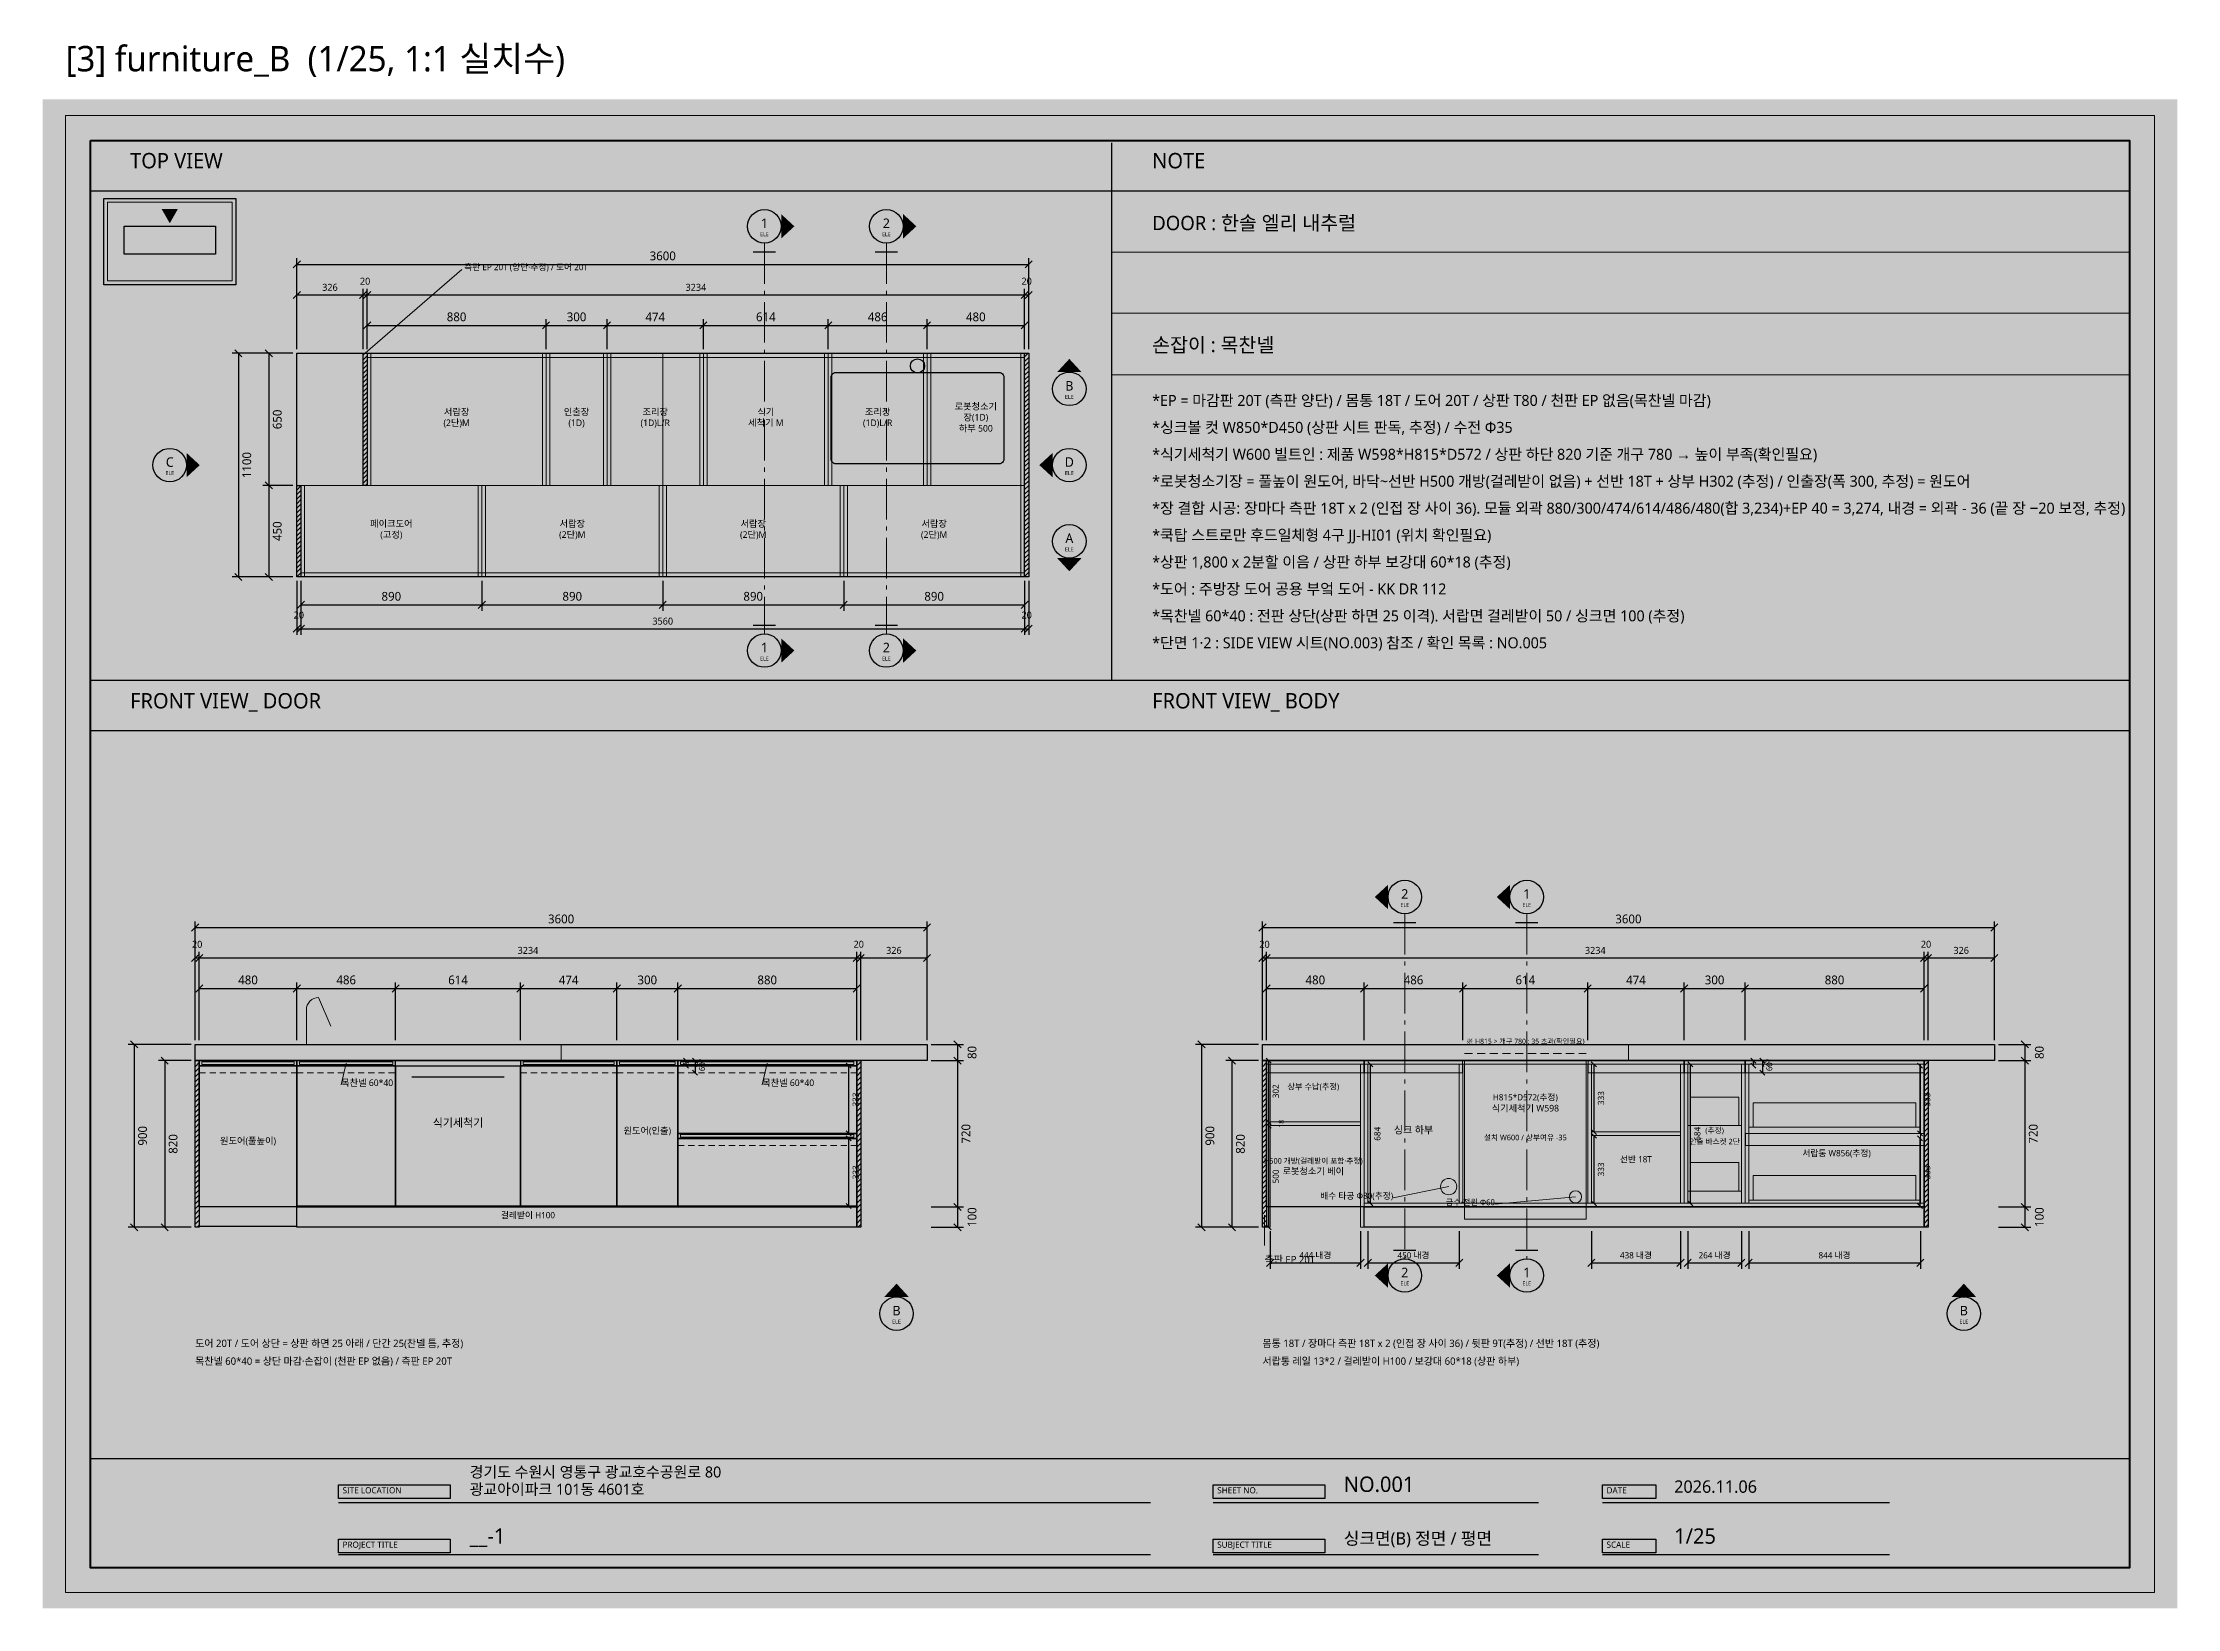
# Model space of a CAD drawing. Header units: millimetres. Extents: x 0 to 77490, y 0 to 7704.
# Drawn here: x 20790 to 31290, y 0 to 7704 of the extents above; entities that cross this region are included whole.
import ezdxf
from ezdxf.enums import TextEntityAlignment as Align

# ---------------------------------------------------------------- set-up
doc = ezdxf.new("R2010")
doc.units = ezdxf.units.MM
doc.header["$LTSCALE"] = 25
doc.layers.add('BG', color=7, linetype='Continuous', lineweight=0)
for name, color, linetype, lineweight, true_color in [('DIM', 7, 'Continuous', 13, 0x969696), ('FRAME', 7, 'Continuous', 100, 0x000000), ('NOTE_BLUE', 7, 'Continuous', 9, 0x0000ff), ('NOTE_RED', 7, 'Continuous', 25, 0xde0038), ('OUTLINE', 7, 'Continuous', 25, 0x000000), ('TEXT', 7, 'Continuous', 13, 0x000000), ('THIN', 7, 'Continuous', 5, 0x6e6e6e)]:
    doc.layers.add(name, color=color, linetype=linetype, lineweight=lineweight, true_color=true_color)
doc.layers.add('SHEET_FRAME_INFO', color=8, linetype='Continuous')
doc.styles.add('MALGUN', font='malgun.ttf')
doc.dimstyles.new('KAB', dxfattribs={"dimscale": 25, "dimtxt": 1.73, "dimasz": 0, "dimexe": 1.2, "dimexo": 0.8, "dimgap": 0.8, "dimtad": 1, "dimdec": 0, "dimtxsty": 'MALGUN', "dimtsz": 0.7, "dimcen": 2.5, "dimclrd": 256, "dimclre": 256, "dimclrt": 256, "dimazin": 3, "dimtfac": 1, "dimtmove": 0, "dimatfit": 3})

# ---------------------------------------------------------------- blocks, each defined once
blk = doc.blocks.new('FRAME_SHEET3')
at = {"layer": 'FRAME', "true_color": 0x555555}
h = blk.add_hatch(color=7, dxfattribs=at)
h.dxf.hatch_style = 1
h.paths.add_polyline_path([(1455, 607.5), (2005, 607.5), (2005, 540), (1455, 540)])
h = blk.add_hatch(color=7, dxfattribs=at)
h.dxf.hatch_style = 1
h.paths.add_polyline_path([(5757.5, 607.5), (6307.5, 607.5), (6307.5, 540), (5757.5, 540)])
h = blk.add_hatch(color=7, dxfattribs=at)
h.dxf.hatch_style = 1
h.paths.add_polyline_path([(7672.5, 607.5), (7935, 607.5), (7935, 540), (7672.5, 540)])
h = blk.add_hatch(color=7, dxfattribs=at)
h.dxf.hatch_style = 1
h.paths.add_polyline_path([(1455, 340), (2005, 340), (2005, 272.5), (1455, 272.5)])
h = blk.add_hatch(color=7, dxfattribs=at)
h.dxf.hatch_style = 1
h.paths.add_polyline_path([(5757.5, 340), (6307.5, 340), (6307.5, 272.5), (5757.5, 272.5)])
h = blk.add_hatch(color=7, dxfattribs=at)
h.dxf.hatch_style = 1
h.paths.add_polyline_path([(7672.5, 340), (7935, 340), (7935, 272.5), (7672.5, 272.5)])
at = {"layer": 'FRAME', "lineweight": 25, "true_color": 0x000000}
for p, q in [((5257.5, 7210), (5257.5, 4567.5)), ((235, 6975), (10265, 6975)), ((235, 4567.5), (10265, 4567.5)), ((235, 4320), (10265, 4320)), ((235, 737.5), (10265, 737.5))]:
    blk.add_line(p, q, dxfattribs=at)
at = {"layer": 'FRAME', "lineweight": 13, "true_color": 0x000000}
for p, q in [((5257.5, 6672.5), (10265, 6672.5)), ((5257.5, 6372.5), (10265, 6372.5)), ((5257.5, 6070), (10265, 6070))]:
    blk.add_line(p, q, dxfattribs=at)
blk.add_lwpolyline([(112.5, 7345), (10387.5, 7345), (10387.5, 77.5), (112.5, 77.5)], close=True, dxfattribs=at)
at = {"layer": 'FRAME', "lineweight": 100, "true_color": 0x000000}
blk.add_lwpolyline([(235, 7222.5), (10265, 7222.5), (10265, 200), (235, 200)], close=True, dxfattribs=at)
at = {"layer": 'OUTLINE', "lineweight": 25, "true_color": 0x000000}
for p, q in [((1455, 520), (5450, 520)), ((5757.5, 520), (7357.5, 520)), ((7672.5, 520), (9085, 520)), ((1455, 265), (5450, 265)), ((5757.5, 265), (7357.5, 265)), ((7672.5, 265), (9085, 265))]:
    blk.add_line(p, q, dxfattribs=at)
for points in [[(1455, 607.5), (2005, 607.5), (2005, 540), (1455, 540)], [(5757.5, 607.5), (6307.5, 607.5), (6307.5, 540), (5757.5, 540)], [(7672.5, 607.5), (7935, 607.5), (7935, 540), (7672.5, 540)], [(1455, 340), (2005, 340), (2005, 272.5), (1455, 272.5)], [(5757.5, 340), (6307.5, 340), (6307.5, 272.5), (5757.5, 272.5)], [(7672.5, 340), (7935, 340), (7935, 272.5), (7672.5, 272.5)]]:
    blk.add_lwpolyline(points, close=True, dxfattribs=at)
at = {"layer": 'TEXT', "true_color": 0x000000, "style": 'MALGUN'}
for s, height, p in [('TOP VIEW', 75.6, (430, 7062.5)), ('NOTE', 75.6, (5457.5, 7062.5)), ('FRONT VIEW_ DOOR', 75.6, (430, 4405)), ('FRONT VIEW_ BODY', 75.6, (5457.5, 4405)), ('경기도 수원시 영통구 광교호수공원로 80', 54, (2100, 627.5)), ('NO.001', 75.6, (6400, 550)), ('2026.11.06', 61.2, (8025, 550)), ('광교아이파크 101동 4601호', 54, (2100, 542.5)), ('__-1', 75.6, (2100, 295)), ('싱크면(B) 정면 / 평면', 61.2, (6400, 295)), ('1/25', 75.6, (8025, 295))]:
    blk.add_text(s, height=height, dxfattribs=at).set_placement(p, align=Align.BOTTOM_LEFT)
at = {"layer": 'TEXT', "true_color": 0xffffff, "style": 'MALGUN'}
for s, p in [('SITE LOCATION', (1475, 556.25)), ('SHEET NO.', (5777.5, 556.25)), ('DATE', (7692.5, 556.25)), ('PROJECT TITLE', (1475, 288.75)), ('SUBJECT TITLE', (5777.5, 288.75)), ('SCALE', (7692.5, 288.75))]:
    blk.add_text(s, height=30.6, dxfattribs=at).set_placement(p, align=Align.BOTTOM_LEFT)
blk = doc.blocks.new('KEYPLAN_S3')
at = {"layer": 'OUTLINE', "true_color": 0xde0038}
h = blk.add_hatch(color=7, dxfattribs=at)
h.dxf.hatch_style = 1
h.paths.add_polyline_path([(585, 6885), (665, 6885), (625, 6815)])
at = {"layer": 'OUTLINE', "lineweight": 25, "true_color": 0x000000}
for points in [[(300, 6937.5), (950, 6937.5), (950, 6512.5), (300, 6512.5)], [(400, 6800), (850, 6800), (850, 6662.5), (400, 6662.5)]]:
    blk.add_lwpolyline(points, close=True, dxfattribs=at)
at = {"layer": 'THIN', "lineweight": 5, "true_color": 0x6e6e6e}
blk.add_lwpolyline([(318.75, 6918.75), (931.25, 6918.75), (931.25, 6531.25), (318.75, 6531.25)], close=True, dxfattribs=at)
blk = doc.blocks.new('NOTE_S3')
at = {"layer": 'NOTE_BLUE', "true_color": 0x0000ff, "style": 'MALGUN'}
for s, p in [('*EP = 마감판 20T (측판 양단) / 몸통 18T / 도어 20T / 상판 T80 / 천판 EP 없음(목찬넬 마감)', (5457.5, 5900)), ('*장 결합 시공: 장마다 측판 18T x 2 (인접 장 사이 36). 모듈 외곽 880/300/474/614/486/480(합 3,234)+EP 40 = 3,274, 내경 = 외곽 - 36 (끝 장 −20 보정, 추정)', (5457.5, 5370)), ('*목찬넬 60*40 : 전판 상단(상판 하면 25 이격). 서랍면 걸레받이 50 / 싱크면 100 (추정)', (5457.5, 4840))]:
    blk.add_text(s, height=54, dxfattribs=at).set_placement(p, align=Align.BOTTOM_LEFT)
at = {"layer": 'NOTE_RED', "true_color": 0xde0038, "style": 'MALGUN'}
for s, height, p in [('손잡이 : 목찬넬', 70.2, (5457.5, 6160)), ('*싱크볼 컷 W850*D450 (상판 시트 판독, 추정) / 수전 Φ35', 54, (5457.5, 5767.5)), ('*식기세척기 W600 빌트인 : 제품 W598*H815*D572 / 상판 하단 820 기준 개구 780 → 높이 부족(확인필요)', 54, (5457.5, 5635)), ('*로봇청소기장 = 풀높이 원도어, 바닥~선반 H500 개방(걸레받이 없음) + 선반 18T + 상부 H302 (추정) / 인출장(폭 300, 추정) = 원도어', 54, (5457.5, 5502.5)), ('*쿡탑 스트로만 후드일체형 4구 JJ-HI01 (위치 확인필요)', 54, (5457.5, 5237.5))]:
    blk.add_text(s, height=height, dxfattribs=at).set_placement(p, align=Align.BOTTOM_LEFT)
at = {"layer": 'TEXT', "true_color": 0x000000, "style": 'MALGUN'}
for s, height, p in [('DOOR : 한솔 엘리 내추럴', 70.2, (5457.5, 6760)), ('*상판 1,800 x 2분할 이음 / 상판 하부 보강대 60*18 (추정)', 54, (5457.5, 5105)), ('*도어 : 주방장 도어 공용 부엌 도어 - KK DR 112', 54, (5457.5, 4972.5)), ('*단면 1·2 : SIDE VIEW 시트(NO.003) 참조 / 확인 목록 : NO.005', 54, (5457.5, 4707.5))]:
    blk.add_text(s, height=height, dxfattribs=at).set_placement(p, align=Align.BOTTOM_LEFT)
blk = doc.blocks.new('VIEW_TOP_S3')
at = {"layer": 'OUTLINE', "true_color": 0x000000}
h = blk.add_hatch(color=7, dxfattribs=at)
h.dxf.hatch_style = 1
h.paths.add_polyline_path([(3632.5, 6860), (3632.5, 6740), (3697.5, 6800)])
h = blk.add_hatch(color=7, dxfattribs=at)
h.dxf.hatch_style = 1
h.paths.add_polyline_path([(4232.5, 6860), (4232.5, 6740), (4297.5, 6800)])
h = blk.add_hatch(color=7, dxfattribs=at)
h.dxf.hatch_style = 1
h.paths.add_polyline_path([(4990, 6082.5), (5110, 6082.5), (5050, 6147.5)])
h = blk.add_hatch(color=7, dxfattribs=at)
h.dxf.hatch_style = 1
h.paths.add_polyline_path([(707.5, 5685), (707.5, 5565), (772.5, 5625)])
h = blk.add_hatch(color=7, dxfattribs=at)
h.dxf.hatch_style = 1
h.paths.add_polyline_path([(4967.5, 5685), (4967.5, 5565), (4902.5, 5625)])
h = blk.add_hatch(color=7, dxfattribs=at)
h.dxf.hatch_style = 1
h.paths.add_polyline_path([(4990, 5167.5), (5110, 5167.5), (5050, 5102.5)])
h = blk.add_hatch(color=7, dxfattribs=at)
h.dxf.hatch_style = 1
h.paths.add_polyline_path([(3632.5, 4772.5), (3632.5, 4652.5), (3697.5, 4712.5)])
h = blk.add_hatch(color=7, dxfattribs=at)
h.dxf.hatch_style = 1
h.paths.add_polyline_path([(4232.5, 4772.5), (4232.5, 4652.5), (4297.5, 4712.5)])
at = {"layer": 'THIN', "lineweight": 5, "true_color": 0xa5a5a5}
h = blk.add_hatch(dxfattribs=at)
h.set_pattern_fill('ANSI31', scale=5.011)
h.paths.add_polyline_path([(1576, 6175), (1596, 6175), (1596, 5525), (1576, 5525)])
h = blk.add_hatch(dxfattribs=at)
h.set_pattern_fill('ANSI31', scale=5.011)
h.paths.add_polyline_path([(4830, 6175), (4850, 6175), (4850, 5075), (4830, 5075)])
h = blk.add_hatch(dxfattribs=at)
h.set_pattern_fill('ANSI31', scale=5.011)
h.paths.add_polyline_path([(1250, 5525), (1270, 5525), (1270, 5075), (1250, 5075)])
at = {"layer": 'FRAME', "lineweight": 25, "true_color": 0x000000}
for p, q in [((3495, 6675), (3605, 6675)), ((4095, 6675), (4205, 6675)), ((3495, 4837.5), (3605, 4837.5)), ((4095, 4837.5), (4205, 4837.5))]:
    blk.add_line(p, q, dxfattribs=at)
at = {"layer": 'FRAME', "lineweight": 13, "true_color": 0x000000}
for p, q in [((3550, 6717.5), (3550, 6517.5)), ((4150, 6717.5), (4150, 6517.5)), ((3550, 6482.5), (3550, 6462.5)), ((3550, 6427.5), (3550, 6227.5)), ((4150, 6482.5), (4150, 6462.5)), ((4150, 6427.5), (4150, 6227.5)), ((3550, 6192.5), (3550, 6172.5)), ((3550, 6137.5), (3550, 5937.5)), ((4150, 6192.5), (4150, 6172.5)), ((4150, 6137.5), (4150, 5937.5)), ((3550, 5902.5), (3550, 5882.5)), ((4150, 5902.5), (4150, 5882.5)), ((3550, 5847.5), (3550, 5647.5)), ((4150, 5847.5), (4150, 5647.5)), ((3550, 5612.5), (3550, 5592.5)), ((4150, 5612.5), (4150, 5592.5)), ((3550, 5557.5), (3550, 5357.5)), ((4150, 5557.5), (4150, 5357.5)), ((3550, 5322.5), (3550, 5302.5)), ((3550, 5267.5), (3550, 5067.5)), ((4150, 5322.5), (4150, 5302.5)), ((4150, 5267.5), (4150, 5067.5)), ((3550, 5032.5), (3550, 5012.5)), ((3550, 4977.5), (3550, 4795)), ((4150, 5032.5), (4150, 5012.5)), ((4150, 4977.5), (4150, 4795))]:
    blk.add_line(p, q, dxfattribs=at)
at = {"layer": 'NOTE_BLUE', "lineweight": 9, "true_color": 0x0000ff}
blk.add_line((1586, 6175), (2061, 6587.5), dxfattribs=at)
at = {"layer": 'OUTLINE', "lineweight": 25, "true_color": 0x000000}
for points in [[(1250, 6175), (4850, 6175), (4850, 5075), (1250, 5075)], [(1576, 6175), (1596, 6175), (1596, 5525), (1576, 5525)], [(4830, 6175), (4850, 6175), (4850, 5075), (4830, 5075)], [(4703, 6081), (4709.5, 6080.1), (4715.5, 6077.7), (4720.7, 6073.7), (4724.7, 6068.5), (4727.1, 6062.5), (4728, 6056), (4728, 5656), (4727.1, 5649.5), (4724.7, 5643.5), (4720.7, 5638.3), (4715.5, 5634.3), (4709.5, 5631.9), (4703, 5631), (3903, 5631), (3896.5, 5631.9), (3890.5, 5634.3), (3885.3, 5638.3), (3881.3, 5643.5), (3878.9, 5649.5), (3878, 5656), (3878, 6056), (3878.9, 6062.5), (3881.3, 6068.5), (3885.3, 6073.7), (3890.5, 6077.7), (3896.5, 6080.1), (3903, 6081)], [(1250, 5525), (1270, 5525), (1270, 5075), (1250, 5075)]]:
    blk.add_lwpolyline(points, close=True, dxfattribs=at)
for centre, radius in [((3550, 6800), 82.5), ((4150, 6800), 82.5), ((4303, 6113), 35), ((5050, 6000), 82.5), ((625, 5625), 82.5), ((5050, 5625), 82.5), ((5050, 5250), 82.5), ((3550, 4712.5), 82.5), ((4150, 4712.5), 82.5)]:
    blk.add_circle(centre, radius, dxfattribs=at)
at = {"layer": 'THIN', "lineweight": 5, "true_color": 0x6e6e6e}
for p, q in [((1596, 6155), (2476, 6155)), ((2476, 6155), (2776, 6155)), ((2776, 6155), (3250, 6155)), ((3050, 6175), (3050, 5075)), ((3250, 6155), (3864, 6155)), ((3864, 6155), (4350, 6155)), ((4350, 6155), (4830, 6155)), ((1270, 5095), (2160, 5095)), ((2160, 5095), (3050, 5095)), ((3050, 5095), (3940, 5095)), ((3940, 5095), (4830, 5095))]:
    blk.add_line(p, q, dxfattribs=at)
for points in [[(1596, 6175), (2476, 6175), (2476, 5525), (1596, 5525)], [(1596, 6175), (1614, 6175), (1614, 5525), (1596, 5525)], [(2458, 6175), (2476, 6175), (2476, 5525), (2458, 5525)], [(2476, 6175), (2776, 6175), (2776, 5525), (2476, 5525)], [(2476, 6175), (2494, 6175), (2494, 5525), (2476, 5525)], [(2758, 6175), (2776, 6175), (2776, 5525), (2758, 5525)], [(2776, 6175), (3250, 6175), (3250, 5525), (2776, 5525)], [(2776, 6175), (2794, 6175), (2794, 5525), (2776, 5525)], [(3232, 6175), (3250, 6175), (3250, 5525), (3232, 5525)], [(3250, 6175), (3864, 6175), (3864, 5525), (3250, 5525)], [(3250, 6175), (3268, 6175), (3268, 5525), (3250, 5525)], [(3846, 6175), (3864, 6175), (3864, 5525), (3846, 5525)], [(3864, 6175), (4350, 6175), (4350, 5525), (3864, 5525)], [(3864, 6175), (3882, 6175), (3882, 5525), (3864, 5525)], [(4332, 6175), (4350, 6175), (4350, 5525), (4332, 5525)], [(4350, 6175), (4830, 6175), (4830, 5525), (4350, 5525)], [(4350, 6175), (4368, 6175), (4368, 5525), (4350, 5525)], [(4812, 6175), (4830, 6175), (4830, 5525), (4812, 5525)], [(1270, 5525), (2160, 5525), (2160, 5075), (1270, 5075)], [(1270, 5525), (1288, 5525), (1288, 5075), (1270, 5075)], [(2142, 5525), (2160, 5525), (2160, 5075), (2142, 5075)], [(2160, 5525), (3050, 5525), (3050, 5075), (2160, 5075)], [(2160, 5525), (2178, 5525), (2178, 5075), (2160, 5075)], [(3032, 5525), (3050, 5525), (3050, 5075), (3032, 5075)], [(3050, 5525), (3940, 5525), (3940, 5075), (3050, 5075)], [(3050, 5525), (3068, 5525), (3068, 5075), (3050, 5075)], [(3922, 5525), (3940, 5525), (3940, 5075), (3922, 5075)], [(3940, 5525), (4830, 5525), (4830, 5075), (3940, 5075)], [(3940, 5525), (3958, 5525), (3958, 5075), (3940, 5075)], [(4812, 5525), (4830, 5525), (4830, 5075), (4812, 5075)]]:
    blk.add_lwpolyline(points, close=True, dxfattribs=at)
at = {"layer": 'NOTE_BLUE', "true_color": 0x0000ff, "style": 'MALGUN'}
blk.add_text('측판 EP 20T (양단·추정) / 도어 20T', height=30.6, dxfattribs=at).set_placement((2073.5, 6575), align=Align.BOTTOM_LEFT)
at = {"layer": 'TEXT', "true_color": 0x000000, "style": 'MALGUN'}
for s, height, p in [('1', 46.8, (3550, 6777.5)), ('2', 46.8, (4150, 6777.5)), ('ELE', 19.8, (3550, 6745)), ('ELE', 19.8, (4150, 6745)), ('B', 46.8, (5050, 5977.5)), ('ELE', 19.8, (5050, 5945)), ('ELE', 19.8, (625, 5570)), ('C', 46.8, (625, 5602.5)), ('ELE', 19.8, (5050, 5570)), ('D', 46.8, (5050, 5602.5)), ('A', 46.8, (5050, 5227.5)), ('ELE', 19.8, (5050, 5195)), ('1', 46.8, (3550, 4690)), ('2', 46.8, (4150, 4690)), ('ELE', 19.8, (3550, 4657.5)), ('ELE', 19.8, (4150, 4657.5))]:
    blk.add_text(s, height=height, dxfattribs=at).set_placement(p, align=Align.BOTTOM_CENTER)
at = {"layer": 'TEXT', "true_color": 0x5a5a5a, "style": 'MALGUN'}
for s, p in [('서랍장', (2036, 5861.2)), ('인출장', (2626, 5861.2)), ('조리장', (3013, 5861.2)), ('식기', (3557, 5861.2)), ('조리장', (4107, 5861.2)), ('로봇청소기', (4590, 5888.2)), ('장(1D)', (4590, 5834.2)), ('(2단)M', (2036, 5807.3)), ('(1D)', (2626, 5807.3)), ('(1D)L/R', (3013, 5807.3)), ('세척기 M', (3557, 5807.3)), ('(1D)L/R', (4107, 5807.3)), ('하부 500', (4590, 5780.2)), ('페이크도어', (1715, 5311.2)), ('서랍장', (2605, 5311.2)), ('서랍장', (3495, 5311.2)), ('서랍장', (4385, 5311.2)), ('(고정)', (1715, 5257.3)), ('(2단)M', (2605, 5257.3)), ('(2단)M', (3495, 5257.3)), ('(2단)M', (4385, 5257.3))]:
    blk.add_text(s, height=32.4, dxfattribs=at).set_placement(p, align=Align.BOTTOM_CENTER)
at = {"layer": 'DIM', "lineweight": 13, "true_color": 0x5a5a5a}
for base, p1, p2, override in [((1250, 6612.5), (1250, 6175), (4850, 6175), {"dimscale": 25, "dimtxt": 1.728, "dimtsz": 0.7}), ((1250, 6462.5), (1250, 6175), (1576, 6175), {"dimscale": 25, "dimtxt": 1.368, "dimtsz": 0.7}), ((1576, 6462.5), (1576, 6175), (1596, 6175), {"dimscale": 25, "dimtxt": 1.368, "dimtsz": 0.7}), ((1596, 6462.5), (1596, 6175), (4830, 6175), {"dimscale": 25, "dimtxt": 1.368, "dimtsz": 0.7}), ((4830, 6462.5), (4830, 6175), (4850, 6175), {"dimscale": 25, "dimtxt": 1.368, "dimtsz": 0.7}), ((1596, 6312.5), (1596, 6175), (2476, 6175), {"dimscale": 25, "dimtxt": 1.728, "dimtsz": 0.7}), ((2476, 6312.5), (2476, 6175), (2776, 6175), {"dimscale": 25, "dimtxt": 1.728, "dimtsz": 0.7}), ((2776, 6312.5), (2776, 6175), (3250, 6175), {"dimscale": 25, "dimtxt": 1.728, "dimtsz": 0.7}), ((3250, 6312.5), (3250, 6175), (3864, 6175), {"dimscale": 25, "dimtxt": 1.728, "dimtsz": 0.7}), ((3864, 6312.5), (3864, 6175), (4350, 6175), {"dimscale": 25, "dimtxt": 1.728, "dimtsz": 0.7}), ((4350, 6312.5), (4350, 6175), (4830, 6175), {"dimscale": 25, "dimtxt": 1.728, "dimtsz": 0.7}), ((1250, 4820), (1250, 5075), (1270, 5075), {"dimscale": 25, "dimtxt": 1.368, "dimtsz": 0.7}), ((1270, 4937.5), (1270, 5075), (2160, 5075), {"dimscale": 25, "dimtxt": 1.728, "dimtsz": 0.7}), ((1270, 4820), (1270, 5075), (4830, 5075), {"dimscale": 25, "dimtxt": 1.368, "dimtsz": 0.7}), ((2160, 4937.5), (2160, 5075), (3050, 5075), {"dimscale": 25, "dimtxt": 1.728, "dimtsz": 0.7}), ((3050, 4937.5), (3050, 5075), (3940, 5075), {"dimscale": 25, "dimtxt": 1.728, "dimtsz": 0.7}), ((3940, 4937.5), (3940, 5075), (4830, 5075), {"dimscale": 25, "dimtxt": 1.728, "dimtsz": 0.7}), ((4830, 4820), (4830, 5075), (4850, 5075), {"dimscale": 25, "dimtxt": 1.368, "dimtsz": 0.7})]:
    blk.add_linear_dim(base=base, p1=p1, p2=p2, dimstyle='KAB', override=override, dxfattribs=at).render()
for base, p1, p2 in [((962.5, 6175), (1250, 6175), (1250, 5075)), ((1112.5, 6175), (1250, 6175), (1250, 5525)), ((1112.5, 5525), (1250, 5525), (1250, 5075))]:
    blk.add_linear_dim(base=base, p1=p1, p2=p2, angle=90, dimstyle='KAB', override={"dimscale": 25, "dimtxt": 1.728, "dimtsz": 0.7}, dxfattribs=at).render()
blk = doc.blocks.new('VIEW_FRONT_DOOR_S3')
at = {"layer": 'OUTLINE', "true_color": 0x000000}
h = blk.add_hatch(color=7, dxfattribs=at)
h.dxf.hatch_style = 1
h.paths.add_polyline_path([(4140, 1532.5), (4260, 1532.5), (4200, 1597.5)])
at = {"layer": 'THIN', "lineweight": 5, "true_color": 0xa5a5a5}
h = blk.add_hatch(dxfattribs=at)
h.set_pattern_fill('ANSI31', scale=5.5678)
h.paths.add_polyline_path([(750, 2695), (770, 2695), (770, 1875), (750, 1875)])
h = blk.add_hatch(dxfattribs=at)
h.set_pattern_fill('ANSI31', scale=5.56777)
h.paths.add_polyline_path([(4004, 2695), (4024, 2695), (4024, 1875), (4004, 1875)])
at = {"layer": 'FRAME', "lineweight": 13, "true_color": 0x000000}
for points in [[(783.5, 2689), (1236.5, 2689), (1236.5, 2676), (783.5, 2676)], [(1263.5, 2689), (1722.5, 2689), (1722.5, 2676), (1263.5, 2676)], [(2363.5, 2689), (2810.5, 2689), (2810.5, 2676), (2363.5, 2676)], [(2837.5, 2689), (3110.5, 2689), (3110.5, 2676), (2837.5, 2676)], [(3137.5, 2689), (3990.5, 2689), (3990.5, 2676), (3137.5, 2676)], [(3137.5, 2331), (3990.5, 2331), (3990.5, 2318), (3137.5, 2318)]]:
    blk.add_lwpolyline(points, close=True, dxfattribs=at)
at = {"layer": 'NOTE_BLUE', "lineweight": 9, "true_color": 0x0000ff}
for p, q in [((1468, 2575.8), (1493, 2682.5)), ((3539, 2575.8), (3564, 2682.5))]:
    blk.add_line(p, q, dxfattribs=at)
at = {"layer": 'OUTLINE', "lineweight": 25, "true_color": 0x000000}
blk.add_line((1816, 2615), (2270, 2615), dxfattribs=at)
for points in [[(750, 2775), (4350, 2775), (4350, 2695), (750, 2695)], [(750, 2695), (770, 2695), (770, 1875), (750, 1875)], [(770, 2695), (4004, 2695), (4004, 1975), (770, 1975)], [(771.5, 2695), (1248.5, 2695), (1248.5, 2670), (771.5, 2670)], [(771.5, 2670), (1248.5, 2670), (1248.5, 1879), (771.5, 1879)], [(1251.5, 2695), (1734.5, 2695), (1734.5, 2670), (1251.5, 2670)], [(1251.5, 2670), (1734.5, 2670), (1734.5, 1979), (1251.5, 1979)], [(1737.5, 2670), (2348.5, 2670), (2348.5, 1979), (1737.5, 1979)], [(2351.5, 2695), (2822.5, 2695), (2822.5, 2670), (2351.5, 2670)], [(2351.5, 2670), (2822.5, 2670), (2822.5, 1979), (2351.5, 1979)], [(2825.5, 2695), (3122.5, 2695), (3122.5, 2670), (2825.5, 2670)], [(2825.5, 2670), (3122.5, 2670), (3122.5, 1979), (2825.5, 1979)], [(3125.5, 2695), (4002.5, 2695), (4002.5, 2670), (3125.5, 2670)], [(3125.5, 2670), (4002.5, 2670), (4002.5, 2337), (3125.5, 2337)], [(4004, 2695), (4024, 2695), (4024, 1875), (4004, 1875)], [(3125.5, 2337), (4002.5, 2337), (4002.5, 2312), (3125.5, 2312)], [(3125.5, 2312), (4002.5, 2312), (4002.5, 1979), (3125.5, 1979)], [(1250, 1975), (4004, 1975), (4004, 1875), (1250, 1875)]]:
    blk.add_lwpolyline(points, close=True, dxfattribs=at)
blk.add_circle((4200, 1450), 82.5, dxfattribs=at)
at = {"layer": 'THIN', "lineweight": 5, "true_color": 0x6e6e6e}
for p, q in [((2550, 2775), (2550, 2695)), ((771.5, 2635), (801.5, 2635)), ((821.5, 2635), (851.5, 2635)), ((871.5, 2635), (901.5, 2635)), ((921.5, 2635), (951.5, 2635)), ((971.5, 2635), (1001.5, 2635)), ((1021.5, 2635), (1051.5, 2635)), ((1071.5, 2635), (1101.5, 2635)), ((1121.5, 2635), (1151.5, 2635)), ((1171.5, 2635), (1201.5, 2635)), ((1221.5, 2635), (1248.5, 2635)), ((1251.5, 2635), (1281.5, 2635)), ((1301.5, 2635), (1331.5, 2635)), ((1351.5, 2635), (1381.5, 2635)), ((1401.5, 2635), (1431.5, 2635)), ((1451.5, 2635), (1481.5, 2635)), ((1501.5, 2635), (1531.5, 2635)), ((1551.5, 2635), (1581.5, 2635)), ((1601.5, 2635), (1631.5, 2635)), ((1651.5, 2635), (1681.5, 2635)), ((1701.5, 2635), (1731.5, 2635)), ((2351.5, 2635), (2381.5, 2635)), ((2401.5, 2635), (2431.5, 2635)), ((2451.5, 2635), (2481.5, 2635)), ((2501.5, 2635), (2531.5, 2635)), ((2551.5, 2635), (2581.5, 2635)), ((2601.5, 2635), (2631.5, 2635)), ((2651.5, 2635), (2681.5, 2635)), ((2701.5, 2635), (2731.5, 2635)), ((2751.5, 2635), (2781.5, 2635)), ((2801.5, 2635), (2822.5, 2635)), ((2825.5, 2635), (2855.5, 2635)), ((2875.5, 2635), (2905.5, 2635)), ((2925.5, 2635), (2955.5, 2635)), ((2975.5, 2635), (3005.5, 2635)), ((3025.5, 2635), (3055.5, 2635)), ((3075.5, 2635), (3105.5, 2635)), ((3125.5, 2635), (3155.5, 2635)), ((3175.5, 2635), (3205.5, 2635)), ((3225.5, 2635), (3255.5, 2635)), ((3275.5, 2635), (3305.5, 2635)), ((3325.5, 2635), (3355.5, 2635)), ((3375.5, 2635), (3405.5, 2635)), ((3425.5, 2635), (3455.5, 2635)), ((3475.5, 2635), (3505.5, 2635)), ((3525.5, 2635), (3555.5, 2635)), ((3575.5, 2635), (3605.5, 2635)), ((3625.5, 2635), (3655.5, 2635)), ((3675.5, 2635), (3705.5, 2635)), ((3725.5, 2635), (3755.5, 2635)), ((3775.5, 2635), (3805.5, 2635)), ((3825.5, 2635), (3855.5, 2635)), ((3875.5, 2635), (3905.5, 2635)), ((3925.5, 2635), (3955.5, 2635)), ((3975.5, 2635), (4002.5, 2635)), ((3125.5, 2277), (3155.5, 2277)), ((3175.5, 2277), (3205.5, 2277)), ((3225.5, 2277), (3255.5, 2277)), ((3275.5, 2277), (3305.5, 2277)), ((3325.5, 2277), (3355.5, 2277)), ((3375.5, 2277), (3405.5, 2277)), ((3425.5, 2277), (3455.5, 2277)), ((3475.5, 2277), (3505.5, 2277)), ((3525.5, 2277), (3555.5, 2277)), ((3575.5, 2277), (3605.5, 2277)), ((3625.5, 2277), (3655.5, 2277)), ((3675.5, 2277), (3705.5, 2277)), ((3725.5, 2277), (3755.5, 2277)), ((3775.5, 2277), (3805.5, 2277)), ((3825.5, 2277), (3855.5, 2277)), ((3875.5, 2277), (3905.5, 2277)), ((3925.5, 2277), (3955.5, 2277)), ((3975.5, 2277), (4002.5, 2277))]:
    blk.add_line(p, q, dxfattribs=at)
blk.add_lwpolyline([(1297, 2775), (1297, 2945), (1297, 2945), (1298.2, 2956.7), (1301.6, 2968), (1307.1, 2978.3), (1314.6, 2987.4), (1323.7, 2994.9), (1334, 3000.4), (1345.3, 3003.8), (1357, 3005), (1417, 2865)], dxfattribs=at)
at = {"layer": 'NOTE_BLUE', "true_color": 0x0000ff, "style": 'MALGUN'}
for s, height, p in [('목찬넬 60*40', 32.4, (1468, 2560)), ('목찬넬 60*40', 32.4, (3539, 2560)), ('도어 20T / 도어 상단 = 상판 하면 25 아래 / 단간 25(찬넬 틈, 추정)', 36, (750, 1275)), ('목찬넬 60*40 = 상단 마감·손잡이 (천판 EP 없음) / 측판 EP 20T', 36, (750, 1187.5))]:
    blk.add_text(s, height=height, dxfattribs=at).set_placement(p, align=Align.BOTTOM_LEFT)
at = {"layer": 'TEXT', "true_color": 0x5a5a5a, "style": 'MALGUN'}
for s, height, p in [('원도어(풀높이)', 32.4, (1010, 2274.5)), ('원도어(인출)', 32.4, (2974, 2324.5)), ('걸레받이 H100', 30.6, (2387, 1910))]:
    blk.add_text(s, height=height, dxfattribs=at).set_placement(p, align=Align.BOTTOM_CENTER)
at = {"layer": 'TEXT', "true_color": 0x000000, "style": 'MALGUN'}
for s, height, p in [('식기세척기', 39.6, (2043, 2357.5)), ('B', 46.8, (4200, 1427.5)), ('ELE', 19.8, (4200, 1395))]:
    blk.add_text(s, height=height, dxfattribs=at).set_placement(p, align=Align.BOTTOM_CENTER)
at = {"layer": 'DIM', "lineweight": 13, "true_color": 0x5a5a5a}
for base, p1, p2, override in [((750, 3350), (750, 2775), (4350, 2775), {"dimscale": 25, "dimtxt": 1.728, "dimtsz": 0.7}), ((750, 3200), (750, 2775), (770, 2775), {"dimscale": 25, "dimtxt": 1.368, "dimtsz": 0.7}), ((770, 3200), (770, 2775), (4004, 2775), {"dimscale": 25, "dimtxt": 1.368, "dimtsz": 0.7}), ((4004, 3200), (4004, 2775), (4024, 2775), {"dimscale": 25, "dimtxt": 1.368, "dimtsz": 0.7}), ((4024, 3200), (4024, 2775), (4350, 2775), {"dimscale": 25, "dimtxt": 1.368, "dimtsz": 0.7}), ((770, 3050), (770, 2775), (1250, 2775), {"dimscale": 25, "dimtxt": 1.728, "dimtsz": 0.7}), ((1250, 3050), (1250, 2775), (1736, 2775), {"dimscale": 25, "dimtxt": 1.728, "dimtsz": 0.7}), ((1736, 3050), (1736, 2775), (2350, 2775), {"dimscale": 25, "dimtxt": 1.728, "dimtsz": 0.7}), ((2350, 3050), (2350, 2775), (2824, 2775), {"dimscale": 25, "dimtxt": 1.728, "dimtsz": 0.7}), ((2824, 3050), (2824, 2775), (3124, 2775), {"dimscale": 25, "dimtxt": 1.728, "dimtsz": 0.7}), ((3124, 3050), (3124, 2775), (4004, 2775), {"dimscale": 25, "dimtxt": 1.728, "dimtsz": 0.7})]:
    blk.add_linear_dim(base=base, p1=p1, p2=p2, dimstyle='KAB', override=override, dxfattribs=at).render()
for base, p1, p2, override in [((450, 2775), (750, 2775), (750, 1875), {"dimscale": 25, "dimtxt": 1.728, "dimtsz": 0.7}), ((4500, 2775), (4350, 2775), (4350, 2695), {"dimscale": 25, "dimtxt": 1.728, "dimtsz": 0.7}), ((600, 2695), (750, 2695), (750, 1875), {"dimscale": 25, "dimtxt": 1.728, "dimtsz": 0.7}), ((3964, 2670), (3964, 2670), (3964, 2337), {"dimscale": 25, "dimtxt": 1.224, "dimtsz": 0.5, "dimse1": 1, "dimse2": 1}), ((4500, 2695), (4350, 2695), (4350, 1975), {"dimscale": 25, "dimtxt": 1.728, "dimtsz": 0.7}), ((3964, 2312), (3964, 2312), (3964, 1979), {"dimscale": 25, "dimtxt": 1.224, "dimtsz": 0.5, "dimse1": 1, "dimse2": 1}), ((4500, 1975), (4350, 1975), (4350, 1875), {"dimscale": 25, "dimtxt": 1.728, "dimtsz": 0.7})]:
    blk.add_linear_dim(base=base, p1=p1, p2=p2, angle=90, dimstyle='KAB', override=override, dxfattribs=at).render()
at = {"layer": 'NOTE_BLUE', "lineweight": 9, "true_color": 0x0000ff}
for base, p1, p2 in [((3164, 2695), (3164, 2695), (3164, 2670)), ((3209, 2695), (3209, 2695), (3209, 2635))]:
    blk.add_linear_dim(base=base, p1=p1, p2=p2, angle=90, dimstyle='KAB', override={"dimscale": 25, "dimtxt": 1.152, "dimtsz": 0.5, "dimse1": 1, "dimse2": 1}, dxfattribs=at).render()
blk = doc.blocks.new('VIEW_FRONT_BODY_S3')
at = {"layer": 'OUTLINE', "true_color": 0x000000}
h = blk.add_hatch(color=7, dxfattribs=at)
h.dxf.hatch_style = 1
h.paths.add_polyline_path([(6617.5, 3560), (6617.5, 3440), (6552.5, 3500)])
h = blk.add_hatch(color=7, dxfattribs=at)
h.dxf.hatch_style = 1
h.paths.add_polyline_path([(7217.5, 3560), (7217.5, 3440), (7152.5, 3500)])
h = blk.add_hatch(color=7, dxfattribs=at)
h.dxf.hatch_style = 1
h.paths.add_polyline_path([(6617.5, 1697.5), (6617.5, 1577.5), (6552.5, 1637.5)])
h = blk.add_hatch(color=7, dxfattribs=at)
h.dxf.hatch_style = 1
h.paths.add_polyline_path([(7217.5, 1697.5), (7217.5, 1577.5), (7152.5, 1637.5)])
h = blk.add_hatch(color=7, dxfattribs=at)
h.dxf.hatch_style = 1
h.paths.add_polyline_path([(9390, 1532.5), (9510, 1532.5), (9450, 1597.5)])
at = {"layer": 'THIN', "lineweight": 5, "true_color": 0xa5a5a5}
h = blk.add_hatch(dxfattribs=at)
h.set_pattern_fill('ANSI31', scale=5.56777)
h.paths.add_polyline_path([(6000, 2695), (6020, 2695), (6020, 1875), (6000, 1875)])
h = blk.add_hatch(dxfattribs=at)
h.set_pattern_fill('ANSI31', scale=5.56777)
h.paths.add_polyline_path([(9254, 2695), (9274, 2695), (9274, 1875), (9254, 1875)])
at = {"layer": 'FRAME', "lineweight": 25, "true_color": 0x000000}
for p, q in [((6645, 3375), (6755, 3375)), ((7245, 3375), (7355, 3375)), ((6645, 1762.5), (6755, 1762.5)), ((7245, 1762.5), (7355, 1762.5))]:
    blk.add_line(p, q, dxfattribs=at)
at = {"layer": 'FRAME', "lineweight": 13, "true_color": 0x000000}
for p, q in [((6700, 3417.5), (6700, 3217.5)), ((7300, 3417.5), (7300, 3217.5)), ((6700, 3182.5), (6700, 3162.5)), ((7300, 3182.5), (7300, 3162.5)), ((6700, 3127.5), (6700, 2927.5)), ((7300, 3127.5), (7300, 2927.5)), ((6700, 2892.5), (6700, 2872.5)), ((6700, 2837.5), (6700, 2637.5)), ((7300, 2892.5), (7300, 2872.5)), ((7300, 2837.5), (7300, 2637.5)), ((6700, 2602.5), (6700, 2582.5)), ((6700, 2547.5), (6700, 2347.5)), ((7300, 2602.5), (7300, 2582.5)), ((7300, 2547.5), (7300, 2347.5)), ((6700, 2312.5), (6700, 2292.5)), ((7300, 2312.5), (7300, 2292.5)), ((6700, 2257.5), (6700, 2057.5)), ((7300, 2257.5), (7300, 2057.5)), ((6700, 2022.5), (6700, 2002.5)), ((7300, 2022.5), (7300, 2002.5)), ((6700, 1967.5), (6700, 1767.5)), ((7300, 1967.5), (7300, 1767.5)), ((6700, 1732.5), (6700, 1720)), ((7300, 1732.5), (7300, 1720))]:
    blk.add_line(p, q, dxfattribs=at)
at = {"layer": 'NOTE_BLUE', "lineweight": 9, "true_color": 0x0000ff}
for p, q in [((6643, 2019.9), (6916, 2075)), ((7143, 1989), (7540, 2025)), ((6010, 1935), (6010, 1785))]:
    blk.add_line(p, q, dxfattribs=at)
for points in [[(6021.5, 2695), (6498.5, 2695), (6498.5, 2635), (6021.5, 2635)], [(6501.5, 2695), (6984.5, 2695), (6984.5, 2635), (6501.5, 2635)], [(7601.5, 2695), (8072.5, 2695), (8072.5, 2635), (7601.5, 2635)], [(8075.5, 2695), (8372.5, 2695), (8372.5, 2635), (8075.5, 2635)], [(8375.5, 2695), (9252.5, 2695), (9252.5, 2635), (8375.5, 2635)], [(8375.5, 2337), (9252.5, 2337), (9252.5, 2277), (8375.5, 2277)]]:
    blk.add_lwpolyline(points, close=True, dxfattribs=at)
for centre, radius in [((6916, 2075), 40), ((7540, 2025), 30)]:
    blk.add_circle(centre, radius, dxfattribs=at)
at = {"layer": 'NOTE_RED', "lineweight": 13, "true_color": 0xde0038}
for p, q in [((6993, 2730), (7033, 2730)), ((7055.5, 2730), (7095.5, 2730)), ((7118, 2730), (7158, 2730)), ((7180.5, 2730), (7220.5, 2730)), ((7243, 2730), (7283, 2730)), ((7305.5, 2730), (7345.5, 2730)), ((7368, 2730), (7408, 2730)), ((7430.5, 2730), (7470.5, 2730)), ((7493, 2730), (7533, 2730)), ((7555.5, 2730), (7593, 2730))]:
    blk.add_line(p, q, dxfattribs=at)
blk.add_lwpolyline([(6993, 2695), (7593, 2695), (7593, 1915), (6993, 1915)], close=True, dxfattribs=at)
at = {"layer": 'OUTLINE', "lineweight": 25, "true_color": 0x000000}
for points in [[(6000, 2775), (9600, 2775), (9600, 2695), (6000, 2695)], [(6000, 2695), (6020, 2695), (6020, 1875), (6000, 1875)], [(6020, 2695), (9254, 2695), (9254, 1975), (6020, 1975)], [(9254, 2695), (9274, 2695), (9274, 1875), (9254, 1875)], [(6500, 1975), (9254, 1975), (9254, 1875), (6500, 1875)]]:
    blk.add_lwpolyline(points, close=True, dxfattribs=at)
for centre in [(6700, 3500), (7300, 3500), (6700, 1637.5), (7300, 1637.5), (9450, 1450)]:
    blk.add_circle(centre, 82.5, dxfattribs=at)
at = {"layer": 'THIN', "lineweight": 5, "true_color": 0x6e6e6e}
for p, q in [((7800, 2775), (7800, 2695)), ((8092, 2375), (8105, 2375)), ((8343, 2375), (8356, 2375)), ((8392, 2367), (8414, 2367)), ((9214, 2367), (9236, 2367)), ((8092, 2053), (8105, 2053)), ((8343, 2053), (8356, 2053)), ((8392, 2009), (8414, 2009)), ((9214, 2009), (9236, 2009))]:
    blk.add_line(p, q, dxfattribs=at)
for points in [[(6020, 2695), (9254, 2695), (9254, 2677), (6020, 2677)], [(6020, 2677), (6038, 2677), (6038, 1875), (6020, 1875)], [(6482, 2677), (6500, 2677), (6500, 1875), (6482, 1875)], [(6500, 2677), (6518, 2677), (6518, 1993), (6500, 1993)], [(6968, 2677), (6986, 2677), (6986, 1993), (6968, 1993)], [(7600, 2677), (7618, 2677), (7618, 1993), (7600, 1993)], [(8056, 2677), (8074, 2677), (8074, 1993), (8056, 1993)], [(8074, 2677), (8092, 2677), (8092, 1993), (8074, 1993)], [(8356, 2677), (8374, 2677), (8374, 1993), (8356, 1993)], [(8374, 2677), (8392, 2677), (8392, 1993), (8374, 1993)], [(9236, 2677), (9254, 2677), (9254, 1993), (9236, 1993)], [(8105, 2515), (8343, 2515), (8343, 2375), (8105, 2375)], [(8414, 2487), (9214, 2487), (9214, 2367), (8414, 2367)], [(6038, 2393), (6482, 2393), (6482, 2375), (6038, 2375)], [(7618, 2344), (8056, 2344), (8056, 2326), (7618, 2326)], [(8105, 2193), (8343, 2193), (8343, 2053), (8105, 2053)], [(8414, 2129), (9214, 2129), (9214, 2009), (8414, 2009)], [(6500, 1993), (9254, 1993), (9254, 1975), (6500, 1975)]]:
    blk.add_lwpolyline(points, close=True, dxfattribs=at)
at = {"layer": 'NOTE_BLUE', "true_color": 0x0000ff, "style": 'MALGUN'}
blk.add_text('싱크 하부', height=36, dxfattribs=at).set_placement((6743, 2325), align=Align.BOTTOM_CENTER)
for s, height, p in [('배수 타공 Φ80(추정)', 30.6, (6643, 2005)), ('급수·전원 Φ60', 28.8, (7143, 1975))]:
    blk.add_text(s, height=height, dxfattribs=at).set_placement(p, align=Align.BOTTOM_RIGHT)
for s, p in [('측판 EP 20T', (6010, 1687.5)), ('몸통 18T / 장마다 측판 18T x 2 (인접 장 사이 36) / 뒷판 9T(추정) / 선반 18T (추정)', (6000, 1275)), ('서랍통 레일 13*2 / 걸레받이 H100 / 보강대 60*18 (상판 하부)', (6000, 1187.5))]:
    blk.add_text(s, height=36, dxfattribs=at).set_placement(p, align=Align.BOTTOM_LEFT)
at = {"layer": 'NOTE_RED', "true_color": 0xde0038, "style": 'MALGUN'}
for s, height, p in [('※ H815 > 개구 780 : 35 초과(확인필요)', 25.2, (7293, 2770)), ('H815*D572(추정)', 30.6, (7293, 2490)), ('식기세척기 W598', 32.4, (7293, 2435)), ('설치 W600 / 상부여유 -35', 27, (7293, 2295)), ('인출 바스켓 2단', 27, (8224, 2275)), ('(추정)', 27, (8224, 2330)), ('H500 개방(걸레받이 포함·추정)', 27, (6250, 2180)), ('로봇청소기 베이', 32.4, (6250, 2125))]:
    blk.add_text(s, height=height, dxfattribs=at).set_placement(p, align=Align.BOTTOM_CENTER)
at = {"layer": 'TEXT', "true_color": 0x000000, "style": 'MALGUN'}
for s, height, p in [('ELE', 19.8, (6700, 3445)), ('2', 46.8, (6700, 3477.5)), ('ELE', 19.8, (7300, 3445)), ('1', 46.8, (7300, 3477.5)), ('ELE', 19.8, (6700, 1582.5)), ('2', 46.8, (6700, 1615)), ('ELE', 19.8, (7300, 1582.5)), ('1', 46.8, (7300, 1615)), ('B', 46.8, (9450, 1427.5)), ('ELE', 19.8, (9450, 1395))]:
    blk.add_text(s, height=height, dxfattribs=at).set_placement(p, align=Align.BOTTOM_CENTER)
at = {"layer": 'TEXT', "true_color": 0x5a5a5a, "style": 'MALGUN'}
for s, height, p in [('상부 수납(추정)', 28.8, (6250, 2544)), ('선반 18T', 30.6, (7837, 2185)), ('서랍통 W856(추정)', 30.6, (8824, 2215))]:
    blk.add_text(s, height=height, dxfattribs=at).set_placement(p, align=Align.BOTTOM_CENTER)
at = {"layer": 'DIM', "lineweight": 13, "true_color": 0x5a5a5a}
for base, p1, p2, override in [((6000, 3350), (6000, 2775), (9600, 2775), {"dimscale": 25, "dimtxt": 1.728, "dimtsz": 0.7}), ((6000, 3200), (6000, 2775), (6020, 2775), {"dimscale": 25, "dimtxt": 1.368, "dimtsz": 0.7}), ((6020, 3200), (6020, 2775), (9254, 2775), {"dimscale": 25, "dimtxt": 1.368, "dimtsz": 0.7}), ((9254, 3200), (9254, 2775), (9274, 2775), {"dimscale": 25, "dimtxt": 1.368, "dimtsz": 0.7}), ((9274, 3200), (9274, 2775), (9600, 2775), {"dimscale": 25, "dimtxt": 1.368, "dimtsz": 0.7}), ((6020, 3050), (6020, 2775), (6500, 2775), {"dimscale": 25, "dimtxt": 1.728, "dimtsz": 0.7}), ((6500, 3050), (6500, 2775), (6986, 2775), {"dimscale": 25, "dimtxt": 1.728, "dimtsz": 0.7}), ((6986, 3050), (6986, 2775), (7600, 2775), {"dimscale": 25, "dimtxt": 1.728, "dimtsz": 0.7}), ((7600, 3050), (7600, 2775), (8074, 2775), {"dimscale": 25, "dimtxt": 1.728, "dimtsz": 0.7}), ((8074, 3050), (8074, 2775), (8374, 2775), {"dimscale": 25, "dimtxt": 1.728, "dimtsz": 0.7}), ((8374, 3050), (8374, 2775), (9254, 2775), {"dimscale": 25, "dimtxt": 1.728, "dimtsz": 0.7})]:
    blk.add_linear_dim(base=base, p1=p1, p2=p2, dimstyle='KAB', override=override, dxfattribs=at).render()
for base, p1, p2, override in [((5700, 2775), (6000, 2775), (6000, 1875), {"dimscale": 25, "dimtxt": 1.728, "dimtsz": 0.7}), ((9750, 2775), (9600, 2775), (9600, 2695), {"dimscale": 25, "dimtxt": 1.728, "dimtsz": 0.7}), ((5850, 2695), (6000, 2695), (6000, 1875), {"dimscale": 25, "dimtxt": 1.728, "dimtsz": 0.7}), ((6030, 2695), (6030, 2695), (6030, 2393), {"dimscale": 25, "dimtxt": 1.224, "dimtsz": 0.5, "dimse1": 1, "dimse2": 1}), ((6530, 2677), (6530, 2677), (6530, 1993), {"dimscale": 25, "dimtxt": 1.224, "dimtsz": 0.5, "dimse1": 1, "dimse2": 1}), ((7630, 2677), (7630, 2677), (7630, 2344), {"dimscale": 25, "dimtxt": 1.224, "dimtsz": 0.5, "dimse1": 1, "dimse2": 1}), ((8104, 2677), (8104, 2677), (8104, 1993), {"dimscale": 25, "dimtxt": 1.224, "dimtsz": 0.5, "dimse1": 1, "dimse2": 1}), ((9234, 2670), (9234, 2670), (9234, 2337), {"dimscale": 25, "dimtxt": 1.224, "dimtsz": 0.5, "dimse1": 1, "dimse2": 1}), ((9750, 2695), (9600, 2695), (9600, 1975), {"dimscale": 25, "dimtxt": 1.728, "dimtsz": 0.7}), ((6030, 2393), (6030, 2393), (6030, 2375), {"dimscale": 25, "dimtxt": 1.008, "dimtsz": 0.5, "dimse1": 1, "dimse2": 1}), ((6030, 2375), (6030, 2375), (6030, 1875), {"dimscale": 25, "dimtxt": 1.224, "dimtsz": 0.5, "dimse1": 1, "dimse2": 1}), ((7630, 2326), (7630, 2326), (7630, 1993), {"dimscale": 25, "dimtxt": 1.224, "dimtsz": 0.5, "dimse1": 1, "dimse2": 1}), ((9234, 2312), (9234, 2312), (9234, 1979), {"dimscale": 25, "dimtxt": 1.224, "dimtsz": 0.5, "dimse1": 1, "dimse2": 1}), ((9750, 1975), (9600, 1975), (9600, 1875), {"dimscale": 25, "dimtxt": 1.728, "dimtsz": 0.7})]:
    blk.add_linear_dim(base=base, p1=p1, p2=p2, angle=90, dimstyle='KAB', override=override, dxfattribs=at).render()
for base, p1, p2 in [((6038, 1700), (6038, 1875), (6482, 1875)), ((6518, 1700), (6518, 1875), (6968, 1875)), ((7618, 1700), (7618, 1875), (8056, 1875)), ((8092, 1700), (8092, 1875), (8356, 1875)), ((8392, 1700), (8392, 1875), (9236, 1875))]:
    blk.add_linear_dim(base=base, p1=p1, p2=p2, text='<> 내경', dimstyle='KAB', override={"dimscale": 25, "dimtxt": 1.224, "dimtsz": 0.7}, dxfattribs=at).render()
at = {"layer": 'NOTE_BLUE', "lineweight": 9, "true_color": 0x0000ff}
for base, p1, p2 in [((8414, 2695), (8414, 2695), (8414, 2670)), ((8459, 2695), (8459, 2695), (8459, 2635))]:
    blk.add_linear_dim(base=base, p1=p1, p2=p2, angle=90, dimstyle='KAB', override={"dimscale": 25, "dimtxt": 1.152, "dimtsz": 0.5, "dimse1": 1, "dimse2": 1}, dxfattribs=at).render()

msp = doc.modelspace()

# ---------------------------------------------------------------- hatches: boundary and pattern name
at = {"layer": 'BG', "true_color": 0xffffff}
h = msp.add_hatch(color=7, dxfattribs=at)
h.dxf.hatch_style = 1
h.paths.add_polyline_path([(20790, 0), (31290, 0), (31290, 7425), (20790, 7425)])

# ---------------------------------------------------------------- block references
for name in ['FRAME_SHEET3', 'KEYPLAN_S3', 'VIEW_TOP_S3', 'NOTE_S3', 'VIEW_FRONT_BODY_S3', 'VIEW_FRONT_DOOR_S3']:
    msp.add_blockref(name, (20790, 0))

# ---------------------------------------------------------------- texts
at = {"layer": 'SHEET_FRAME_INFO', "style": 'MALGUN'}
msp.add_text('[3] furniture_B  (1/25, 1:1 실치수)', height=125, dxfattribs=at).set_placement((20902.5, 7525), align=Align.BOTTOM_LEFT)

doc.saveas('drawing.dxf')
